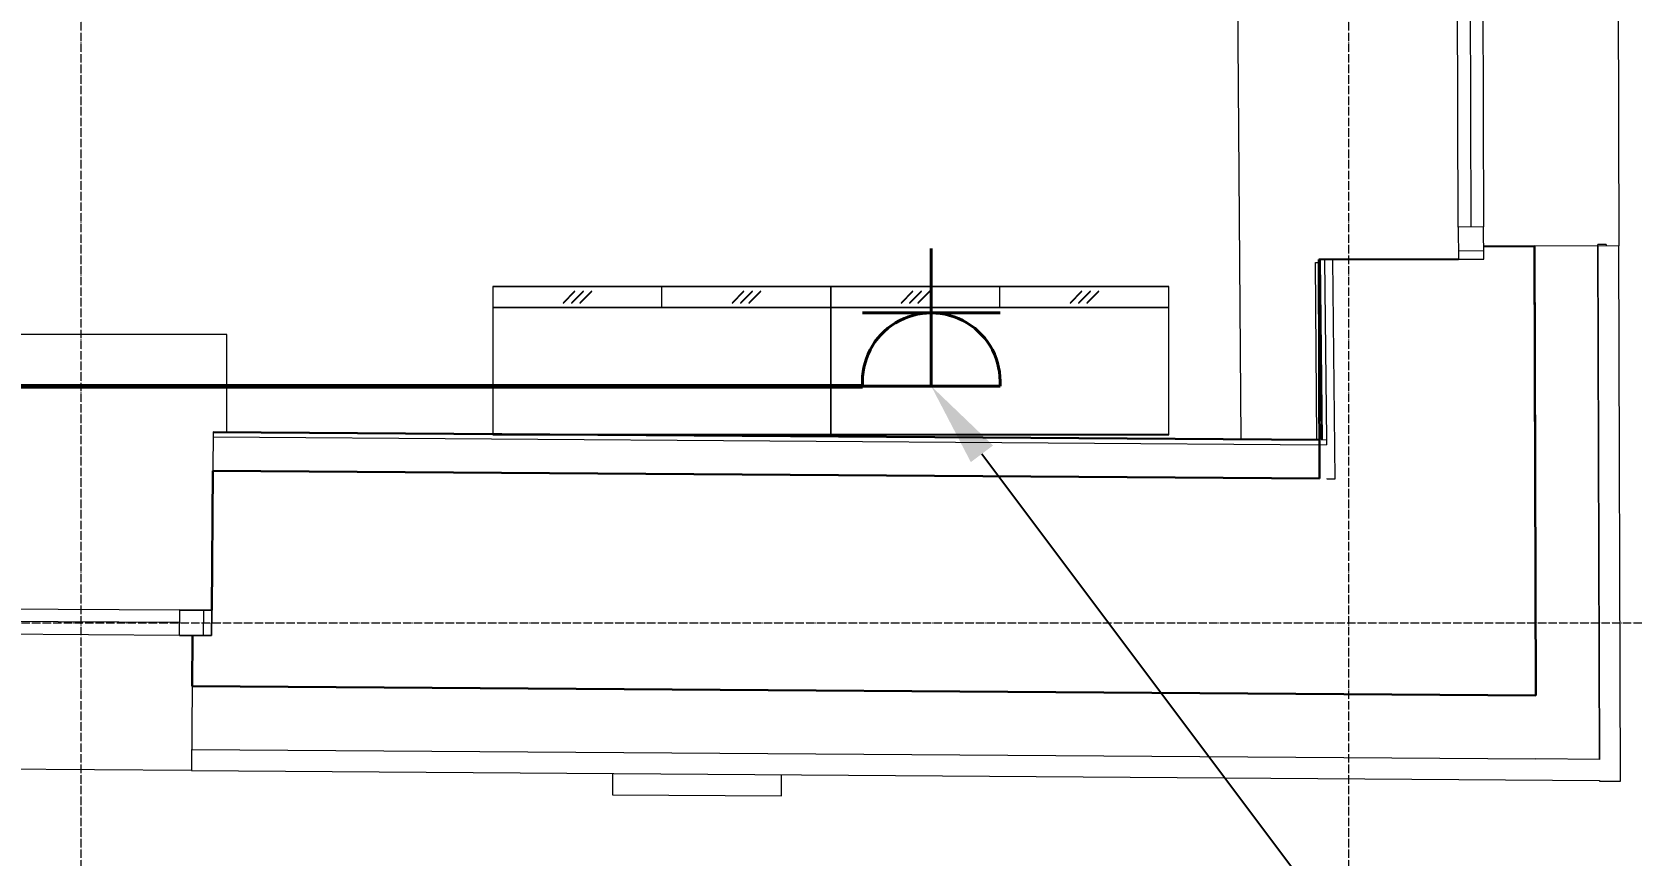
# Model space of a CAD drawing. Header units: millimetres. Extents: x -32 to 417638015, y -35 to 175284279.
# Drawn here: x 215427 to 219212, y 51214 to 53161 of the extents above; entities that cross this region are included whole.
import ezdxf
from ezdxf import colors
from ezdxf.entities.mleader import LeaderData, LeaderLine
from ezdxf.math import Vec2, Vec3

# ---------------------------------------------------------------- set-up
doc = ezdxf.new("R2010")
doc.units = ezdxf.units.MM
doc.linetypes.add('ADSK_Линия сетки', pattern=[25, 20, -2.5, 0, -2.5])
for name, color, linetype, lineweight in [('_ Окна', 7, 'Continuous', 9), ('_ЭМ_гофра', 5, 'Continuous', 60), ('_ЭМ_ТХобщее_слой', 7, 'Continuous', 30), ('Окна', 7, 'Continuous', 9), ('Оси', 253, 'Continuous', 9), ('Перекрытие', 7, 'Continuous', 18), ('Стены наружные', 7, 'Continuous', 18), ('Стены несущие', 7, 'Continuous', 30), ('Стены отделка', 7, 'Continuous', 30), ('Стены штриховка', 7, 'Continuous', 9), ('ТХ', 5, 'Continuous', 0), ('ШТРИХОВКА', 252, 'Continuous', 15), ('ЭМ', 5, 'Continuous', 40)]:
    doc.layers.add(name, color=color, linetype=linetype, lineweight=lineweight)
doc.layers.add('_ЭМ_Надписи', color=7, linetype='Continuous')
doc.layers.add('ЭОМ_Лотки рабочие', color=5, linetype='Continuous')
doc.styles.add('ЭОМ', font='isocpeur.ttf', dxfattribs={"width": 0.85, "height": 250})

# ---------------------------------------------------------------- blocks, each defined once
blk = doc.blocks.new('ТХ 1 этаж.')
at = {"layer": 'ТХ', "color": 252, "true_color": 0x939598}
for p, q in [((54431.5, -586.1), (54403.3, -614.4)), ((54451.5, -586.1), (54423.3, -614.4)), ((54471.5, -586.1), (54443.3, -614.4)), ((54637.4, -625.2), (54637.4, -575.2)), ((54831.5, -586.1), (54803.3, -614.4)), ((54851.5, -586.1), (54823.3, -614.4)), ((54871.5, -586.1), (54843.3, -614.4)), ((55231.5, -586.1), (55203.3, -614.4)), ((55251.5, -586.1), (55223.3, -614.4)), ((55271.5, -586.1), (55243.3, -614.4)), ((55437.4, -625.2), (55437.4, -575.2)), ((55631.5, -586.1), (55603.3, -614.4)), ((55651.5, -586.1), (55623.3, -614.4)), ((55671.5, -586.1), (55643.3, -614.4)), ((55037.4, -625.2), (54237.4, -625.2)), ((55037.4, -625.2), (54637.4, -625.2)), ((55837.4, -625.2), (55037.4, -625.2)), ((55837.4, -625.2), (55437.4, -625.2))]:
    blk.add_line(p, q, dxfattribs=at)
for points in [[(54237.4, -925.2), (55037.4, -925.2), (55037.4, -575.2), (54237.4, -575.2)], [(55037.4, -925.2), (55837.4, -925.2), (55837.4, -575.2), (55037.4, -575.2)]]:
    blk.add_lwpolyline(points, close=True, dxfattribs=at)
blk = doc.blocks.new('1 этаж')
at = {"layer": '_ Окна', "color": 8}
for p, q in [((49693.657, 1808.738), (49695.752, 1120.741)), ((49665.923, 1064.65), (49725.923, 1064.833)), ((46695.556, 213.927), (46695.135, 153.929)), ((46639.347, 184.32), (46003.362, 188.773))]:
    blk.add_line(p, q, dxfattribs=at)
at = {"layer": '_ Окна', "color": 8, "lineweight": 18}
for p, q in [((49725.752, 1120.833), (49665.752, 1120.65)), ((49665.752, 1120.65), (49665.984, 1044.65)), ((49725.984, 1044.833), (49725.752, 1120.833)), ((49665.984, 1044.65), (49725.984, 1044.833)), ((46639.137, 154.321), (46639.557, 214.319)), ((46639.557, 214.319), (46715.555, 213.787)), ((46715.555, 213.787), (46715.135, 153.789)), ((46715.135, 153.789), (46639.137, 154.321))]:
    blk.add_line(p, q, dxfattribs=at)
at = {"layer": 'Окна', "color": 8}
for p, q in [((49665.752, 1120.65), (49663.657, 1808.647)), ((49723.657, 1808.83), (49725.752, 1120.833)), ((49665.752, 1120.65), (49665.984, 1044.65)), ((49725.984, 1044.833), (49725.752, 1120.833)), ((49665.984, 1044.65), (49725.984, 1044.833)), ((46003.572, 218.773), (46639.557, 214.319)), ((46715.555, 213.787), (46639.557, 214.319)), ((46715.135, 153.789), (46715.555, 213.787)), ((46639.137, 154.321), (46003.152, 158.774)), ((46639.137, 154.321), (46715.135, 153.789))]:
    blk.add_line(p, q, dxfattribs=at)
at = {"layer": 'Оси', "color": 8, "linetype": 'ADSK_Линия сетки'}
for p, q in [((46406.766, -4162.595), (46406.766, 44411.9)), ((49406.766, -4162.595), (49406.766, 44411.9)), ((-9557.528, 183.902), (56562.053, 183.902))]:
    blk.add_line(p, q, dxfattribs=at)
at = {"layer": 'Перекрытие', "color": 8}
for p, q in [((49141.31, 1872.672), (49150.827, 618.745)), ((49327.659, 1036.891), (49336.006, 1036.955)), ((49330.842, 617.485), (49327.659, 1036.891)), ((46751.304, 866.477), (45091.304, 866.477)), ((46751.304, 635.547), (46751.304, 866.477)), ((46639.557, 214.28), (46715.558, 214.28))]:
    blk.add_line(p, q, dxfattribs=at)
at = {"layer": 'Стены наружные', "color": 8}
for p, q in [((50043.515, 1855.804), (50045.891, 1075.808)), ((50015.88, 1079.355), (49995.88, 1079.294)), ((49995.891, 1075.656), (49995.88, 1079.294)), ((50015.88, 1079.355), (50015.891, 1075.716)), ((46667.895, -165.888), (45252.93, -155.98))]:
    blk.add_line(p, q, dxfattribs=at)
at = {"layer": 'Стены несущие', "color": 8}
for p, q in [((49845.892, 1075.199), (49725.892, 1074.833)), ((49849.131, 11.841), (49845.892, 1075.199)), ((49845.892, 1075.199), (49847.577, 521.864)), ((49665.984, 1044.65), (49335.985, 1043.645)), ((49335.985, 1043.645), (49337.564, 525.436)), ((46717.866, 543.779), (46715.555, 213.787)), ((49337.564, 525.436), (46717.866, 543.779)), ((46717.866, 543.779), (49337.564, 525.436)), ((46670.136, 154.104), (46669.296, 34.107)), ((49849.131, 11.841), (46669.296, 34.107))]:
    blk.add_line(p, q, dxfattribs=at)
at = {"layer": 'Стены отделка', "color": 8, "lineweight": 9}
for p, q in [((50045.891, 1075.808), (49845.892, 1075.199)), ((50049.749, -190.791), (50045.891, 1075.808)), ((49337.088, 1043.649), (49341.467, 617.411)), ((49374.42, 524.757), (49369.089, 1043.746)), ((46718.51, 635.777), (46717.866, 543.779)), ((46718.426, 623.777), (49353.592, 605.325)), ((49337.284, 617.44), (46718.51, 635.777)), ((49341.467, 617.411), (49353.468, 617.327)), ((49353.468, 617.327), (49353.592, 605.325)), ((49354.413, 525.318), (49354.421, 524.552)), ((49354.421, 524.552), (49374.42, 524.757)), ((49847.577, 521.864), (49849.131, 11.841)), ((46669.296, 34.107), (46667.895, -165.888)), ((49999.592, -139.216), (49849.588, -138.166)), ((49999.592, -139.216), (49999.592, -139.216)), ((46667.895, -165.888), (49999.744, -189.218)), ((47664.222, -172.865), (47663.872, -222.864)), ((48063.862, -225.664), (48064.212, -175.666)), ((49999.744, -189.218), (49999.749, -190.943)), ((47663.872, -222.864), (48063.862, -225.664)), ((49999.749, -190.943), (50049.749, -190.791))]:
    blk.add_line(p, q, dxfattribs=at)
at = {"layer": 'Стены штриховка', "color": 8}
for p, q in [((49999.592, -139.216), (49995.891, 1075.656)), ((49995.891, 1075.656), (49999.592, -139.216)), ((49339.088, 1043.655), (49343.467, 617.397)), ((49349.088, 1043.685), (49353.468, 617.327)), ((49337.29, 615.44), (46718.496, 633.777)), ((46668.245, -115.89), (49849.588, -138.166))]:
    blk.add_line(p, q, dxfattribs=at)
at = {"layer": 'ЭОМ_Лотки рабочие'}
blk.add_blockref('ТХ 1 этаж.', (-6856.492, 1554.379), dxfattribs=at)
blk = doc.blocks.new('_ЭМ_ТХ2_1этаж')
at = {"layer": 'ТХ', "color": 252, "true_color": 0x939598}
for p, q in [((165579.4, -69779.6), (165551.1, -69807.9)), ((165599.4, -69779.6), (165571.1, -69807.9)), ((165619.4, -69779.6), (165591.1, -69807.9)), ((165785.3, -69818.8), (165785.3, -69768.8)), ((165979.4, -69779.6), (165951.1, -69807.9)), ((165999.4, -69779.6), (165971.1, -69807.9)), ((166019.4, -69779.6), (165991.1, -69807.9)), ((166379.4, -69779.6), (166351.1, -69807.9)), ((166399.4, -69779.6), (166371.1, -69807.9)), ((166419.4, -69779.6), (166391.1, -69807.9)), ((166585.3, -69818.8), (166585.3, -69768.8)), ((166779.4, -69779.6), (166751.1, -69807.9)), ((166799.4, -69779.6), (166771.1, -69807.9)), ((166819.4, -69779.6), (166791.1, -69807.9)), ((166185.3, -69818.8), (165385.3, -69818.8)), ((166185.3, -69818.8), (165785.3, -69818.8)), ((166985.3, -69818.8), (166185.3, -69818.8)), ((166985.3, -69818.8), (166585.3, -69818.8))]:
    blk.add_line(p, q, dxfattribs=at)
for points in [[(165385.3, -70118.8), (166185.3, -70118.8), (166185.3, -69768.8), (165385.3, -69768.8)], [(166185.3, -70118.8), (166985.3, -70118.8), (166985.3, -69768.8), (166185.3, -69768.8)]]:
    blk.add_lwpolyline(points, close=True, dxfattribs=at)
blk = doc.blocks.new('1м розетка IP20')
at = {"layer": 'ЭМ', "color": 5}
for p, q in [((-10.5, 162.7), (-10.5, -162.7)), ((163.1, 162.7), (163.1, -162.7)), ((-10.5, 0), (315.5, 0))]:
    blk.add_line(p, q, dxfattribs=at)
blk.add_arc((0, 0), 163.1, 266.3196, 93.6804, dxfattribs=at)

msp = doc.modelspace()

# ---------------------------------------------------------------- linework, layer by layer
at = {"layer": '_ЭМ_гофра', "linetype": 'ByBlock'}
msp.add_lwpolyline([(212317.8, 52739.6), (212317.8, 52323.2), (217393.1, 52323.2)], dxfattribs=at)

# ---------------------------------------------------------------- block references
at = {"layer": '_ЭМ_ТХобщее_слой', "lineweight": 50}
msp.add_blockref('_ЭМ_ТХ2_1этаж', (51133.1, 122328.2), dxfattribs=at)
at = {"layer": 'ШТРИХОВКА'}
msp.add_blockref('1 этаж', (169137.4, 51579.3), dxfattribs=at)
at = {"layer": 'ЭМ', "rotation": 89.99999999999999}
msp.add_blockref('1м розетка IP20', (217555.8, 52333.7), dxfattribs=at)

# ---------------------------------------------------------------- leaders
at = {"layer": '_ЭМ_Надписи', "color": 7, "ltscale": 5}
ml = msp.add_multileader_mtext('Standard', dxfattribs=at)
ml.set_content('{\\fGOST Common|b0|i0|c204|p34;\\W0.9;\\C256;1ЩРС-2\\fISOCPEUR|b0|i0|c204|p34;\\W0.85; Гр.10\\P\\pxql;резерв\\P\\fGOST Common|b0|i0|c0|p34;\\W0.9;h=\\fGOST Common|b0|i0|c204|p34;0\\fGOST Common|b0|i0|c0|p34;.\\fGOST Common|b0|i0|c204|p34;3м}', color=1, style='ЭОМ')
ml.set_leader_properties()
ml.build(insert=Vec2(0, 0))
ml.multileader.update_dxf_attribs({"text_left_attachment_type": 6, "text_right_attachment_type": 6, "dogleg_length": 0, "arrow_head_size": 200})
ctx = ml.context
ctx.base_point, ctx.char_height, ctx.arrow_head_size, ctx.landing_gap_size, ctx.plane_origin = Vec3(214245.2, 50816), 250, 200, 0, Vec3(188888.9, 66094.7)
ctx.left_attachment, ctx.right_attachment = 6, 6
notes = []
notes.append((ctx, [(0, (1, 1, 0), (214245.2, 50816), (1, 0), 0, [(0, [(213114.9, 52323.2)], 0, [])])]))
ctx.mtext.insert, ctx.mtext.width, ctx.mtext.defined_height, ctx.mtext.flow_direction = Vec3(214245.2, 51116), 2073.809, 545.6, 5
ml = msp.add_multileader_mtext('Standard', dxfattribs=at)
ml.set_content('{\\fGOST Common|b0|i0|c204|p34;\\W0.9;\\C256;1ЩРС-2\\fISOCPEUR|b0|i0|c204|p34;\\W0.85; Гр.10\\P\\pxql;резерв\\P\\fGOST Common|b0|i0|c0|p34;\\W0.9;h=\\fGOST Common|b0|i0|c204|p34;0\\fGOST Common|b0|i0|c0|p34;.\\fGOST Common|b0|i0|c204|p34;3м}', color=1, style='ЭОМ')
ml.set_leader_properties()
ml.build(insert=Vec2(0, 0))
ml.multileader.update_dxf_attribs({"text_left_attachment_type": 6, "text_right_attachment_type": 6, "dogleg_length": 0, "arrow_head_size": 200})
ctx = ml.context
ctx.base_point, ctx.char_height, ctx.arrow_head_size, ctx.landing_gap_size, ctx.plane_origin = Vec3(218686.1, 50816), 250, 200, 0, Vec3(193329.9, 66094.7)
ctx.left_attachment, ctx.right_attachment = 6, 6
notes.append((ctx, [(0, (1, 1, 0), (218686.1, 50816), (1, 0), 0, [(0, [(217555.8, 52323.2)], 0, [])])]))
ctx.mtext.insert, ctx.mtext.width, ctx.mtext.defined_height, ctx.mtext.flow_direction = Vec3(218686.1, 51116), 2073.809, 545.6, 5
for ctx, leaders in notes:
    for number, flags, end, landing, length, lines in leaders:
        leader = LeaderData()
        leader.index, (leader.has_last_leader_line, leader.has_dogleg_vector, leader.attachment_direction) = number, flags
        leader.last_leader_point, leader.dogleg_vector, leader.dogleg_length = Vec3(end), Vec3(landing), length
        for number, points, colour, breaks in lines:
            line = LeaderLine()
            line.index, line.vertices, line.color, line.breaks = number, Vec3.list(points), colors.encode_raw_color(colour), breaks
            leader.lines.append(line)
        ctx.leaders.append(leader)

doc.saveas('drawing.dxf')
